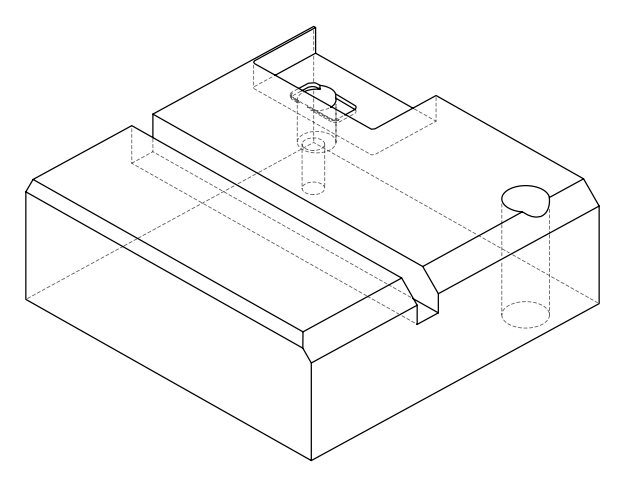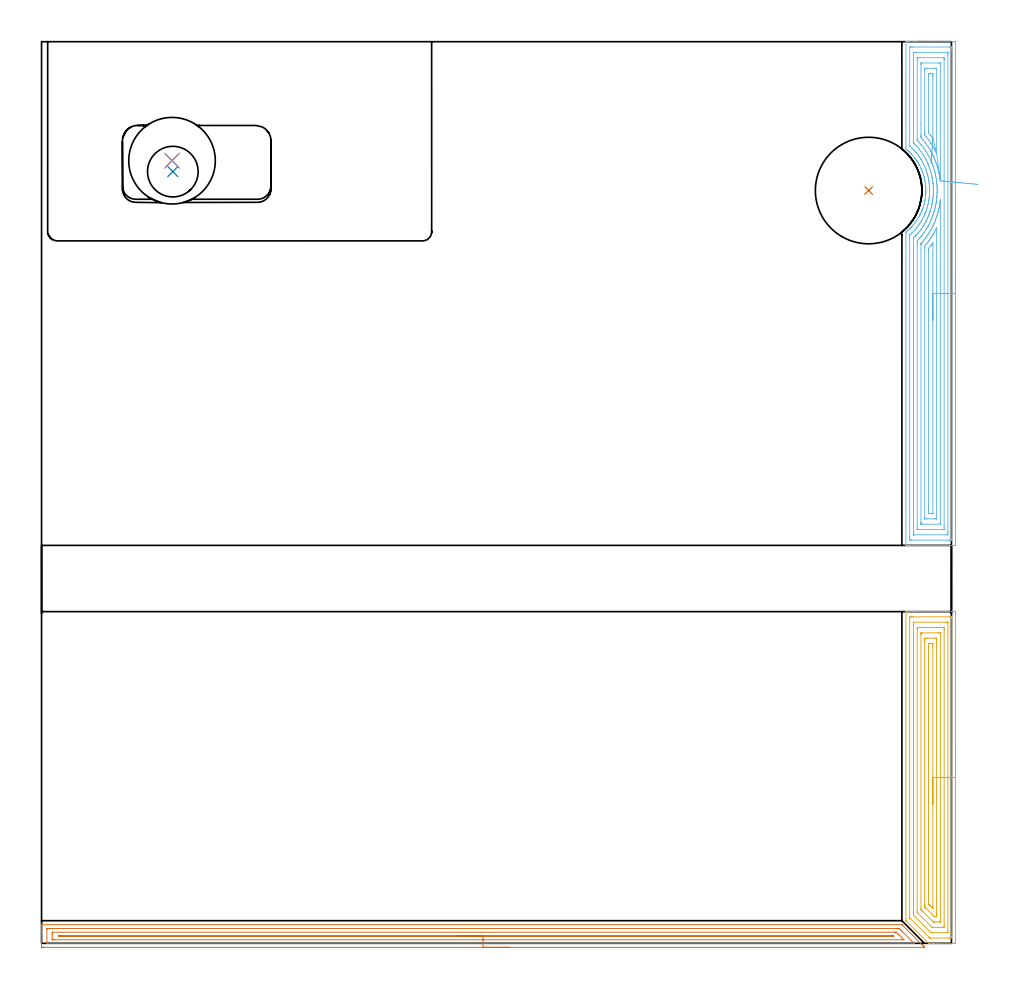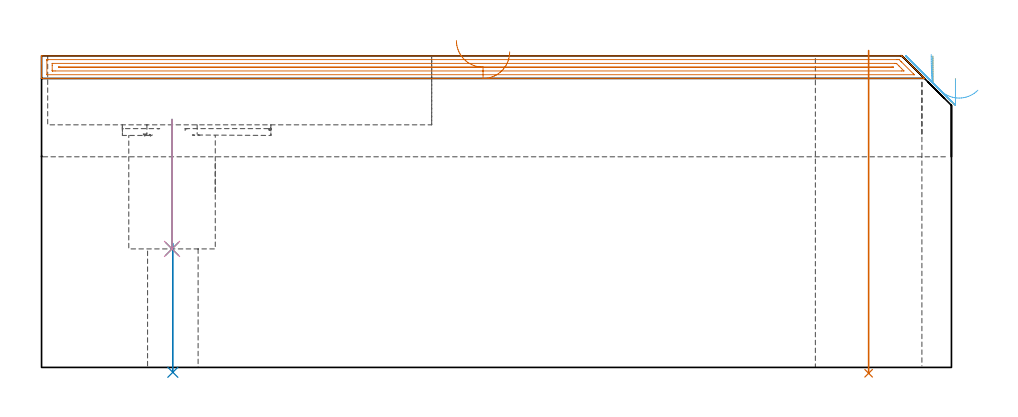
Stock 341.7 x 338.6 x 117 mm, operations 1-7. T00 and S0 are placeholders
(PLAN: 10 operations, 6 tool changes, 206 min)
(1 INDEXABLE_INSERT_DRILL_THROUGH_HOLE_FROM_SOLID | STEP1HOLE | NXT0302_035 | 0.49 min | 146975 mm3)
(2 INDEXABLE_INSERT_DRILL_THROUGH_HOLE_FROM_SOLID_1 | STEP1HOLE_1 | NXT0302_009 | 0.21 min | 33132 mm3)
(3 INDEXABLE_INSERT_DRILL_BLIND_HOLE_FROM_SOLID | STEP1POCKET | NXT0302_009 | 0.2 min | 5598 mm3)
(4 DRILL_TO_ENLARGE_BLIND_HOLE | STEP1POCKET | UGT0301_382 | 0.2 min | 33978 mm3)
(5 AREA_MILL | FG_CHAMFER_SURFACE | UGT0205_001 | 7.17 min | 22895 mm3)
(6 AREA_MILL_1 | FG_CHAMFER_SURFACE_1 | UGT0205_001 | 10.68 min | 33574 mm3)
(7 AREA_MILL_2 | FG_CHAMFER_SURFACE_2 | UGT0205_001 | 10.62 min | 11773 mm3)
(8 MILL_RECTANGULAR_POCKET | POCKET_RECTANGULAR_STRAIGHT | UGT0201_101 | Follow Part, ap 2.5, ae 75% | 5.74 min | 24646 mm3)
(9 MILL_SLOT | SLOT_PARTIAL_RECTANGULAR | NXT0201_008 | Follow Part, ap 1.5, ae 75% | 158.27 min | 236208 mm3)
(10 MILL_RECTANGULAR_SLOT | SLOT_RECTANGULAR | UGT0201_094 | Follow Part, ap 5, ae 75% | 12.4 min | 318521 mm3)
(TOOL NXT0302_035 | Index. Insert Drill 40mm [880-D4000L40-05] | D40 PA176 FL200 Z2)
(TOOL NXT0302_009 | Index. Insert Drill 19mm [880-D1900L25-05] | D19 PA176 FL95 Z2)
(TOOL UGT0301_382 | Twist Drill Flat Bottom 32.5 mm | D32.5 PA180 FL175 Z2)
(TOOL UGT0205_001 | Chamfer Mill 20 x 3 x 45 deg. | D20 FL50 Z2)
(TOOL UGT0201_101 | End Mill 10 mm | D10 FL12 Z2)
(TOOL NXT0201_008 | ENDMILL 6mm [2P460-0600-NA 1630] | D6 FL26 Z6)
(TOOL UGT0201_094 | End mill 20 mm | D20 FL38 Z4)
(OP 1 INDEXABLE_INSERT_DRILL_THROUGH_HOLE_FROM_SOLID)
G17 G21 G94 G90
T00 M6
G54
G17 G0 G90 X310.6 Y282.7 S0 M3
G43 Z127. H1
G94 G81 G98 Z-2.198 F250. R119.
G80
M5
M2
(OP 2 INDEXABLE_INSERT_DRILL_THROUGH_HOLE_FROM_SOLID_1)
G17 G21 G94 G90
T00 M6
G54
G17 G0 G90 X49.3 Y289.8 S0 M3
G43 Z127. H1
G94 G81 G98 Z-1.832 F250. R46.5
G80
M5
M2
(OP 3 INDEXABLE_INSERT_DRILL_BLIND_HOLE_FROM_SOLID)
G17 G21 G94 G90
T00 M6
G54
G17 G0 G90 X49. Y293.9 S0 M3
G43 Z127. H1
G94 G81 G98 Z44.5 F250. R93.1
G80
M5
M2
(OP 4 DRILL_TO_ENLARGE_BLIND_HOLE)
G17 G21 G94 G90
T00 M6
G54
G17 G0 G90 X49. Y293.9 S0 M3
G43 Z127. H0
G94 G81 G98 Z44.5 F250. R93.1
G80
M5
M2
(OP 5 AREA_MILL)
G17 G21 G94 G90
T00 M6
G54
G17 G0 G90 X343.2 Y72.3 S1061 M3
G43 Z127. H0
Z108.4
G94 G1 Y72.262 Z107.528 F250.
Y72.148 Z106.664
Y71.959 Z105.812
Y71.697 Z104.98
Y71.363 Z104.174
Y70.96 Z103.4
Y70.492 Z102.664
Y69.96 Z101.972
Y69.371 Z101.329
Y68.728 Z100.74
Y68.036 Z100.208
Y67.3 Z99.74
Y66.526 Z99.337
Y65.72 Z99.003
Y64.888 Z98.741
Y64.037 Z98.552
Y63.172 Z98.438
Y62.3 Z98.4
Y1.042
X343.199 Y0.625 Z98.401
X343.195 Y0.153 Z98.403
X343.192 Y0.009 Z98.406
X342.729 Y0. Z98.869
X336.549 Z105.046
X335.134 Z106.462
X334.783 Z106.813
X333.72 Z107.879
X333.122 Z108.476
X333.099 Y0.001 Z108.499
X328.033 Y5.067 Z113.567
X324.814 Y8.286 Z116.786
X324.657 Y8.445 Z116.939
X324.604 Y8.505 Z116.99
X324.6 Y8.669 Z117.
Y124.422
X324.603 Y124.593 Z116.988
X324.612 Y124.6 Z116.979
X324.975 Z116.624
X325.251 Z116.349
X325.954 Z115.641
X327.189 Z114.408
X327.72 Z113.875
X328.337 Z113.258
X342.112 Z99.486
X342.729 Y124.595 Z98.869
X343.192 Y124.591 Z98.406
X343.195 Y124.447 Z98.403
X343.199 Y123.975 Z98.401
X343.2 Y123.498 Z98.4
Y62.3
X341.786 Z99.814
X341.785 Y2.474 Z99.815
X341.784 Y2.413 Z99.816
X341.771 Y2.01 Z99.829
X341.368 Y2.002 Z100.232
X340.963 Y2.001 Z100.637
X340.488 Y2. Z101.112
X333.764 Y2.001 Z107.836
X333.656 Y2.003 Z107.944
X333.584 Y2.008 Z108.016
X333.547 Y2.015 Z108.053
X333.524 Y2.035 Z108.076
X333.137 Y2.413 Z108.463
X326.201 Y9.349 Z115.399
X326.095 Y9.458 Z115.505
X326.043 Y9.514 Z115.557
X326.021 Y9.542 Z115.579
X326.02 Y9.563 Z115.58
X326.014 Y10.396 Z115.586
Y10.457
X326.015 Y122.126 Z115.585
X326.016 Y122.187 Z115.584
X326.029 Y122.59 Z115.571
X326.432 Y122.598 Z115.168
X326.837 Y122.599 Z114.763
X327.312 Y122.6 Z114.288
X340.963 Z100.637
X341.441 Y122.597 Z100.159
X341.674 Y122.59 Z99.926
X341.779 Y122.572 Z99.821
X341.785 Y122.249 Z99.815
Y122.187
X341.786 Y62.3 Z99.814
X340.372 Z101.228
X340.371 Y4.799 Z101.229
X340.37 Y4.2 Z101.23
X340.368 Y4.053 Z101.232
X340.365 Y4.019 Z101.235
X340.363 Y4.01 Z101.237
X340.343 Y4.007 Z101.257
X340.277 Y4.001 Z101.323
X334.783 Z106.817
X334.093 Y4.004 Z107.507
X334.001 Y4.01 Z107.599
X333.9 Y4.104 Z107.7
X333.8 Y4.2 Z107.8
X327.543 Y10.457 Z114.057
X327.484 Y10.522 Z114.116
X327.439 Y10.572 Z114.161
X327.435 Y10.606 Z114.165
X327.432 Y10.749 Z114.168
X327.429 Y11.351 Z114.171
Y11.646
X327.428 Y119.801 Z114.172
X327.43 Y120.4 Z114.17
X327.432 Y120.547 Z114.168
X327.435 Y120.581 Z114.165
X327.437 Y120.59 Z114.163
X327.457 Y120.593 Z114.143
X327.523 Y120.599 Z114.077
X339.882 Y120.6 Z101.718
X340.08 Y120.599 Z101.52
X340.278 Y120.597 Z101.322
X340.334 Y120.594 Z101.266
X340.363 Y120.59 Z101.237
X340.365 Y120.575 Z101.235
X340.369 Y120.498 Z101.231
X340.371 Y120.4 Z101.229
X340.372 Y98.054 Z101.228
Y62.3
X338.957 Z102.643
Y6.882
X338.954 Y6.235 Z102.646
X338.95 Y6.023 Z102.65
X338.75 Y6.01 Z102.85
X338.302 Y6. Z103.298
X334.783 Z106.817
X334.771 Z106.829
X334.554 Y6.01 Z107.046
X334.44 Y6.021 Z107.16
X334.227 Y6.228 Z107.373
X333.9 Y6.55 Z107.7
X329.098 Y11.351 Z112.502
X328.968 Y11.486 Z112.632
X328.865 Y11.595 Z112.735
X328.85 Y11.639 Z112.75
X328.848 Y11.677 Z112.752
X328.843 Y12.001 Z112.757
Y117.718
X328.846 Y118.365 Z112.754
X328.85 Y118.577 Z112.751
X329.05 Y118.59 Z112.55
X329.498 Y118.6 Z112.102
X338.326 Z103.274
X338.751 Y118.59 Z102.849
X338.95 Y118.583 Z102.65
X338.952 Y118.469 Z102.648
X338.957 Y117.962 Z102.643
Y62.3
X337.543 Z104.057
X337.542 Y8.443 Z104.058
X337.539 Y8.217 Z104.061
X337.536 Y8.068 Z104.064
X337.529 Y8.009 Z104.071
X337.513 Y8.007 Z104.087
X337.431 Y8.004 Z104.169
X337.209 Y8.001 Z104.391
X335.444 Y8. Z106.156
X335.114 Y8.003 Z106.486
X334.949 Y8.007 Z106.651
X334.909 Y8.01 Z106.691
X334.865 Y8.046 Z106.735
X334.783 Y8.122 Z106.817
X334.229 Y8.669 Z107.371
X330.654 Y12.245 Z110.946
X330.369 Y12.535 Z111.231
X330.298 Y12.612 Z111.302
X330.264 Y12.654 Z111.336
X330.257 Y13.139 Z111.343
X330.258 Y116.157 Z111.342
X330.261 Y116.383 Z111.339
X330.264 Y116.533 Z111.336
X330.271 Y116.591 Z111.329
X330.287 Y116.593 Z111.313
X330.369 Y116.596 Z111.231
X330.591 Y116.6 Z111.009
X336.77 Z104.83
X337.431 Y116.596 Z104.169
X337.525 Y116.593 Z104.075
X337.533 Y116.592 Z104.067
X337.536 Y116.54 Z104.064
X337.54 Y116.42 Z104.06
X337.542 Y116.27 Z104.058
X337.543 Y62.3 Z104.057
X336.129 Z105.471
X336.128 Y11.351 Z105.472
X336.126 Y10.885 Z105.474
X336.122 Y10.457 Z105.478
X336.11 Y10.007 Z105.49
X335.666 Y10.002 Z105.934
X335.515 Y10.003 Z106.085
X335.395 Y10.007 Z106.205
X335.359 Y10.01 Z106.241
X335.332 Y10.027 Z106.268
X335.283 Y10.073 Z106.317
X334.891 Y10.457 Z106.709
X334.783 Y10.565 Z106.817
X332.209 Y13.139 Z109.391
X332.134 Y13.214 Z109.466
X331.731 Y13.627 Z109.869
X331.683 Y13.677 Z109.917
X331.678 Y13.752 Z109.922
X331.674 Y13.876 Z109.926
X331.672 Y14.033 Z109.928
X331.671 Y14.501 Z109.929
Y14.926
X331.672 Y113.249 Z109.928
X331.674 Y113.715 Z109.926
X331.678 Y114.143 Z109.922
X331.69 Y114.593 Z109.91
X332.134 Y114.597 Z109.466
X332.566 Y114.599 Z109.034
X335.666 Z105.934
X336.101 Y114.596 Z105.499
X336.122 Y114.59 Z105.478
X336.124 Y114.573 Z105.476
X336.127 Y114.143 Z105.473
X336.129 Y113.674 Z105.471
Y113.249
Y62.3
X334.715 Z106.885
X334.714 Y14.033 Z106.886
X334.71 Y13.213 Z106.89
X334.708 Y13.139 Z106.892
X334.689 Y13.12 Z106.911
X334.664 Y13.139 Z106.936
X333.9 Y13.897 Z107.7
X333.765 Y14.033 Z107.835
X333.626 Y14.172 Z107.974
X333.339 Y14.465 Z108.261
X333.14 Y14.669 Z108.46
X333.092 Y14.733 Z108.508
X333.09 Y14.755 Z108.51
X333.086 Y14.856 Z108.514
X333.085 Y18.768 Z108.515
Y112.355
X333.087 Y112.561 Z108.513
X333.089 Y112.585 Z108.511
X333.09 Y112.59 Z108.51
X333.126 Y112.593 Z108.474
X333.255 Y112.598 Z108.345
X333.9 Y112.6 Z107.7
X334.541 Z107.059
X334.646 Y112.597 Z106.954
X334.674 Y112.595 Z106.926
X334.699 Y112.591 Z106.901
X334.708 Y112.548 Z106.892
X334.713 Y112.426 Z106.887
X334.714 Y112.355 Z106.886
X334.715 Y111.53 Z106.885
Y62.3
Y61.428 Z106.923
Y60.564 Z107.037
Y59.712 Z107.226
Y58.88 Z107.488
Y58.074 Z107.822
Y57.3 Z108.225
Y56.564 Z108.694
Y55.872 Z109.225
Y55.229 Z109.814
Y54.64 Z110.457
Y54.109 Z111.15
Y53.64 Z111.885
Y53.237 Z112.659
Y52.903 Z113.465
Y52.641 Z114.297
Y52.452 Z115.149
Y52.338 Z116.014
Y52.3 Z116.885
G0 Z127.
M5
M2
(OP 6 AREA_MILL_1)
G17 G21 G94 G90
T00 M6
G54
G17 G0 G90 X343.2 Y254. S1061 M3
G43 Z127. H0
Z108.4
G94 G1 Y253.962 Z107.528 F250.
Y253.848 Z106.663
Y253.659 Z105.812
Y253.397 Z104.98
Y253.063 Z104.174
Y252.66 Z103.4
Y252.192 Z102.664
Y251.66 Z101.972
Y251.071 Z101.329
Y250.428 Z100.739
Y249.736 Z100.208
Y249. Z99.74
Y248.226 Z99.337
Y247.42 Z99.003
Y246.588 Z98.741
Y245.736 Z98.552
Y244.872 Z98.438
Y244. Z98.4
Y150.402
X343.199 Y149.987 Z98.401
X343.195 Y149.517 Z98.403
X343.192 Y149.409 Z98.405
X342.729 Y149.404 Z98.868
X342.147 Y149.4 Z99.45
X328.603 Z112.992
X328. Z113.598
X327.72 Z113.877
X325.954 Z115.641
X325.395 Z116.204
X325.071 Z116.528
X324.898 Y149.401 Z116.701
X324.606 Y149.41 Z116.993
X324.6 Y149.541 Z117.
Y266.724
X324.599 Y267.081 Z116.984
X324.745 Y267.208 Z116.848
X325.071 Y267.485 Z116.528
X325.221 Y267.615 Z116.377
X325.37 Y267.743 Z116.229
X325.807 Y268.139 Z115.792
X325.878 Y268.209 Z115.719
X325.954 Y268.283 Z115.642
X326.025 Y268.351 Z115.574
X326.183 Y268.506 Z115.416
X326.247 Y268.57 Z115.349
X326.313 Y268.636 Z115.286
X326.475 Y268.803 Z115.124
X326.543 Y268.874 Z115.054
X326.614 Y268.946 Z114.986
X326.698 Y269.033 Z114.901
X326.759 Y269.1 Z114.84
X326.837 Y269.188 Z114.759
X326.932 Y269.291 Z114.668
X327.027 Y269.397 Z114.572
X327.127 Y269.508 Z114.471
X327.486 Y269.927 Z114.114
X328.005 Y270.582 Z113.591
X328.118 Y270.734 Z113.478
X328.184 Y270.821 Z113.414
X328.809 Y271.715 Z112.791
X328.885 Y271.83 Z112.715
X329.358 Y272.609 Z112.239
X329.556 Y272.961 Z112.04
X329.763 Y273.326 Z111.836
X329.78 Y273.358 Z111.819
X329.855 Y273.503 Z111.744
X329.888 Y273.571 Z111.711
X330.021 Y273.853 Z111.574
X330.284 Y274.397 Z111.315
X330.369 Y274.591 Z111.229
X330.435 Y274.744 Z111.161
X330.641 Y275.21 Z110.956
X330.663 Y275.262 Z110.935
X330.674 Y275.291 Z110.924
X330.843 Y275.736 Z110.757
X331.002 Y276.185 Z110.598
X331.284 Y277.079 Z110.315
X331.377 Y277.417 Z110.22
X331.52 Y277.933 Z110.078
X331.546 Y278.05 Z110.054
X331.567 Y278.151 Z110.032
X331.599 Y278.308 Z109.997
X331.686 Y278.712 Z109.912
X331.719 Y278.867 Z109.879
X331.775 Y279.199 Z109.822
X331.872 Y279.761 Z109.726
X331.986 Y280.655 Z109.613
X332.009 Y280.981 Z109.583
X332.057 Y281.549 Z109.542
X332.063 Y281.74 Z109.533
X332.066 Y281.873 Z109.524
X332.079 Y282.247 Z109.512
X332.086 Y282.443 Z109.504
X332.082 Y282.764 Z109.503
X332.08 Y283.337 Z109.515
X332.06 Y283.655 Z109.528
X332.048 Y283.909 Z109.547
X332.029 Y284.231 Z109.566
X331.997 Y284.546 Z109.594
X331.969 Y284.844 Z109.625
X331.942 Y285.125 Z109.655
X331.895 Y285.437 Z109.699
X331.811 Y286.019 Z109.787
X331.752 Y286.328 Z109.844
X331.711 Y286.553 Z109.888
X331.642 Y286.913 Z109.955
X331.574 Y287.219 Z110.022
X331.546 Y287.351 Z110.052
X331.521 Y287.467 Z110.078
X331.479 Y287.637 Z110.121
X331.474 Y287.656 Z110.126
X331.433 Y287.807 Z110.166
X331.166 Y288.701 Z110.431
X330.998 Y289.198 Z110.599
X330.855 Y289.621 Z110.743
X330.751 Y289.893 Z110.843
X330.642 Y290.189 Z110.956
X330.516 Y290.489 Z111.084
X330.381 Y290.784 Z111.218
X330.337 Y290.881 Z111.263
X330.175 Y291.229 Z111.42
X330.106 Y291.383 Z111.492
X329.763 Y292.074 Z111.835
X329.655 Y292.277 Z111.944
X329.498 Y292.554 Z112.102
X329.4 Y292.726 Z112.2
X329.229 Y293.012 Z112.369
X329.134 Y293.171 Z112.465
X328.955 Y293.457 Z112.644
X328.884 Y293.569 Z112.714
X328.788 Y293.716 Z112.81
X328.72 Y293.819 Z112.878
X328.662 Y293.903 Z112.935
X328.552 Y294.065 Z113.046
X328.161 Y294.605 Z113.438
X328.024 Y294.794 Z113.574
X328.005 Y294.819 Z113.592
X327.9 Y294.959 Z113.698
X327.537 Y295.409 Z114.063
X327.127 Y295.896 Z114.472
X326.733 Y296.325 Z114.865
X326.635 Y296.428 Z114.962
X326.248 Y296.833 Z115.349
X325.824 Y297.242 Z115.775
X325.741 Y297.319 Z115.859
X325.717 Y297.341 Z115.883
X325.513 Y297.529 Z116.083
X325.42 Y297.616 Z116.178
X325.392 Y297.641 Z116.206
X325.094 Y297.897 Z116.506
X324.923 Y298.044 Z116.677
X324.847 Y298.107 Z116.753
X324.821 Y298.129 Z116.779
X324.603 Y298.319 Z116.988
X324.6 Y298.804 Z117.
Y338.459
X324.606 Y338.59 Z116.993
X324.899 Y338.6 Z116.7
X325.394 Z116.205
X325.954 Z115.641
X328. Z113.598
X328.603 Z112.992
X342.729 Z98.868
X343.033 Y338.597 Z98.564
X343.192 Y338.59 Z98.405
X343.199 Y338.43 Z98.399
X343.2 Y338.013 Z98.4
Y244.
X341.786 Z99.814
Y151.769
X341.784 Y151.561 Z99.816
X341.781 Y151.458 Z99.819
X341.779 Y151.415 Z99.821
X341.694 Y151.41 Z99.906
X341.327 Y151.402 Z100.273
X340.963 Y151.401 Z100.637
X340.446 Y151.4 Z101.154
X326.837 Z114.763
X326.318 Y151.402 Z115.282
X326.119 Y151.407 Z115.481
X326.032 Y151.41 Z115.568
X326.017 Y151.706 Z115.583
X326.016 Y151.769 Z115.584
X326.014 Y152.6 Z115.586
Y264.881
X326.016 Y265.771 Z115.584
X326.017 Y265.832 Z115.583
X326.021 Y265.931 Z115.579
X326.094 Y266.013 Z115.506
X326.226 Y266.139 Z115.374
X326.385 Y266.289 Z115.215
X326.837 Y266.714 Z114.763
X326.847 Y266.724 Z114.753
X327.716 Y267.619 Z113.884
X328.128 Y268.094 Z113.472
X328.482 Y268.506 Z113.118
X328.603 Y268.656 Z112.997
X328.924 Y269.072 Z112.676
X329.172 Y269.397 Z112.428
X329.304 Y269.58 Z112.296
X329.486 Y269.838 Z112.114
X329.669 Y270.103 Z111.931
X329.793 Y270.288 Z111.807
X330.018 Y270.642 Z111.582
X330.357 Y271.183 Z111.243
X330.369 Y271.202 Z111.231
X330.681 Y271.755 Z110.919
X330.856 Y272.07 Z110.744
X330.993 Y272.331 Z110.607
X331.251 Y272.851 Z110.349
X331.287 Y272.925 Z110.313
X331.304 Y272.961 Z110.296
X331.566 Y273.535 Z110.034
X331.709 Y273.853 Z109.891
X331.785 Y274.029 Z109.815
X331.837 Y274.153 Z109.763
X332.089 Y274.79 Z109.511
X332.134 Y274.917 Z109.466
X332.315 Y275.453 Z109.285
X332.374 Y275.635 Z109.226
X332.527 Y276.129 Z109.073
X332.647 Y276.526 Z108.953
X332.694 Y276.689 Z108.906
X332.728 Y276.817 Z108.872
X332.885 Y277.417 Z108.715
X332.9 Y277.476 Z108.7
X332.911 Y277.524 Z108.689
X333.017 Y278.023 Z108.583
X333.066 Y278.259 Z108.534
X333.075 Y278.308 Z108.525
X333.197 Y279.018 Z108.403
X333.225 Y279.199 Z108.375
X333.308 Y279.797 Z108.292
X333.344 Y280.09 Z108.256
X333.398 Y280.597 Z108.202
X333.429 Y280.981 Z108.171
X333.462 Y281.423 Z108.138
X333.48 Y281.873 Z108.12
X333.494 Y282.283 Z108.106
X333.496 Y282.764 Z108.104
X333.492 Y283.176 Z108.108
X333.477 Y283.655 Z108.123
X333.452 Y284.107 Z108.148
X333.422 Y284.546 Z108.178
X333.372 Y285.079 Z108.228
X333.333 Y285.437 Z108.267
X333.243 Y286.101 Z108.357
X333.208 Y286.328 Z108.392
X333.18 Y286.493 Z108.42
X333.048 Y287.219 Z108.552
X333.017 Y287.385 Z108.583
X332.853 Y288.11 Z108.747
X332.8 Y288.329 Z108.8
X332.606 Y289.002 Z108.994
X332.429 Y289.596 Z109.171
X332.33 Y289.893 Z109.27
X332.134 Y290.471 Z109.466
X332.019 Y290.784 Z109.581
X331.947 Y290.973 Z109.653
X331.65 Y291.675 Z109.95
X331.251 Y292.559 Z110.349
X331.244 Y292.573 Z110.356
X330.789 Y293.457 Z110.811
X330.369 Y294.199 Z111.231
X330.281 Y294.348 Z111.319
X330.144 Y294.575 Z111.456
X329.707 Y295.239 Z111.893
X329.486 Y295.559 Z112.114
X329.071 Y296.131 Z112.529
X328.603 Y296.735 Z112.997
X328.372 Y297.022 Z113.228
X328.072 Y297.373 Z113.528
X327.72 Y297.77 Z113.88
X327.588 Y297.913 Z114.012
X326.837 Y298.68 Z114.763
X326.713 Y298.804 Z114.887
X326.021 Y299.459 Z115.579
X326.019 Y299.48 Z115.581
X326.016 Y299.531 Z115.584
X326.014 Y299.634 Z115.586
Y299.695
Y336.231
X326.016 Y336.439 Z115.584
X326.019 Y336.542 Z115.581
X326.021 Y336.585 Z115.579
X326.106 Y336.59 Z115.494
X326.474 Y336.598 Z115.126
X326.837 Y336.599 Z114.763
X327.354 Y336.6 Z114.246
X340.963 Z100.637
X341.482 Y336.598 Z100.118
X341.681 Y336.593 Z99.919
X341.769 Y336.59 Z99.831
X341.783 Y336.295 Z99.817
X341.784 Y336.231 Z99.816
X341.786 Y335.401 Z99.814
Y244.
X340.372 Z101.228
X340.371 Y154.442 Z101.229
Y154.149
X340.366 Y153.551 Z101.234
X340.365 Y153.414 Z101.235
X340.226 Y153.404 Z101.374
X340.08 Y153.402 Z101.52
X339.347 Y153.4 Z102.253
X327.72 Y153.401 Z113.88
X327.57 Y153.403 Z114.03
X327.471 Y153.407 Z114.129
X327.438 Y153.41 Z114.162
X327.435 Y153.421 Z114.165
X327.432 Y153.454 Z114.168
X327.43 Y153.551 Z114.17
X327.429 Y153.845 Z114.171
X327.428 Y154.442 Z114.172
X327.429 Y264.344 Z114.171
X327.431 Y264.643 Z114.169
X327.433 Y264.792 Z114.167
X327.435 Y264.861 Z114.165
X327.511 Y264.941 Z114.089
X327.616 Y265.046 Z113.984
X327.72 Y265.15 Z113.88
X328.057 Y265.493 Z113.543
X328.387 Y265.832 Z113.213
X328.492 Y265.945 Z113.108
X328.603 Y266.066 Z112.997
X328.91 Y266.414 Z112.69
X329.18 Y266.724 Z112.42
X329.32 Y266.891 Z112.28
X329.486 Y267.094 Z112.114
X329.716 Y267.383 Z111.884
X329.897 Y267.615 Z111.703
X330.099 Y267.887 Z111.501
X330.369 Y268.258 Z111.231
X330.471 Y268.403 Z111.129
X330.542 Y268.506 Z111.058
X330.83 Y268.931 Z110.77
X331.134 Y269.397 Z110.466
X331.179 Y269.47 Z110.421
X331.251 Y269.588 Z110.349
X331.51 Y270.027 Z110.09
X331.663 Y270.288 Z109.937
X331.833 Y270.592 Z109.767
X332.134 Y271.134 Z109.466
X332.15 Y271.164 Z109.45
X332.157 Y271.179 Z109.443
X332.436 Y271.765 Z109.164
X332.58 Y272.07 Z109.02
X332.718 Y272.372 Z108.882
X332.984 Y272.961 Z108.616
X332.994 Y272.984 Z108.606
X333.017 Y273.038 Z108.583
X333.245 Y273.623 Z108.355
X333.331 Y273.853 Z108.269
X333.48 Y274.276 Z108.12
X333.64 Y274.744 Z107.96
X333.704 Y274.942 Z107.896
X333.9 Y275.569 Z107.7
X333.915 Y275.62 Z107.685
X333.919 Y275.635 Z107.681
X334.104 Y276.32 Z107.496
X334.156 Y276.526 Z107.444
X334.277 Y277.037 Z107.323
X334.359 Y277.417 Z107.241
X334.433 Y277.771 Z107.167
X334.529 Y278.308 Z107.071
X334.566 Y278.527 Z107.034
X334.67 Y279.199 Z106.93
X334.683 Y279.3 Z106.917
X334.781 Y280.09 Z106.819
X334.783 Y280.107 Z106.817
X334.851 Y280.913 Z106.749
X334.856 Y280.981 Z106.744
X334.895 Y281.759 Z106.705
X334.899 Y281.873 Z106.701
X334.913 Y282.632 Z106.687
Y282.764
X334.9 Y283.536 Z106.7
X334.896 Y283.655 Z106.704
X334.852 Y284.476 Z106.748
X334.847 Y284.546 Z106.753
X334.783 Y285.295 Z106.817
X334.769 Y285.437 Z106.831
X334.767 Y285.453 Z106.833
X334.652 Y286.328 Z106.948
X334.63 Y286.483 Z106.97
X334.506 Y287.219 Z107.094
X334.444 Y287.561 Z107.156
X334.333 Y288.11 Z107.267
X334.207 Y288.692 Z107.393
X334.131 Y289.002 Z107.469
X333.9 Y289.829 Z107.7
X333.881 Y289.893 Z107.719
X333.872 Y289.921 Z107.728
X333.592 Y290.784 Z108.008
X333.436 Y291.252 Z108.164
X333.279 Y291.675 Z108.321
X333.017 Y292.346 Z108.583
X332.927 Y292.566 Z108.673
X332.859 Y292.726 Z108.741
X332.517 Y293.457 Z109.083
X332.134 Y294.249 Z109.466
X332.085 Y294.348 Z109.515
X332.032 Y294.451 Z109.568
X331.587 Y295.239 Z110.013
X331.251 Y295.808 Z110.349
X331.05 Y296.131 Z110.55
X330.779 Y296.545 Z110.821
X330.455 Y297.022 Z111.145
X330.369 Y297.143 Z111.231
X329.788 Y297.913 Z111.812
X329.486 Y298.299 Z112.114
X329.066 Y298.804 Z112.534
X328.603 Y299.326 Z112.997
X328.257 Y299.695 Z113.343
X327.72 Y300.248 Z113.88
X327.554 Y300.419 Z114.046
X327.47 Y300.508 Z114.13
X327.435 Y300.549 Z114.165
X327.434 Y300.586 Z114.166
X327.43 Y300.878 Z114.17
X327.429 Y301.477 Z114.171
X327.428 Y301.771 Z114.172
X327.429 Y333.558 Z114.171
Y333.851
X327.434 Y334.449 Z114.166
X327.435 Y334.586 Z114.165
X327.574 Y334.596 Z114.026
X327.72 Y334.598 Z113.88
X328.453 Y334.6 Z113.147
X340.08 Y334.599 Z101.52
X340.23 Y334.597 Z101.37
X340.33 Y334.593 Z101.27
X340.362 Y334.59 Z101.238
X340.365 Y334.579 Z101.235
X340.368 Y334.546 Z101.232
X340.37 Y334.449 Z101.23
X340.371 Y334.155 Z101.229
X340.372 Y333.558 Z101.228
Y244.
X338.957 Z102.643
Y156.225
X338.956 Y155.577 Z102.644
X338.954 Y155.483 Z102.646
X338.951 Y155.428 Z102.649
X338.947 Y155.41 Z102.653
X338.927 Y155.408 Z102.673
X338.723 Y155.404 Z102.877
X338.314 Y155.4 Z103.286
X338.249 Z103.351
X329.42 Z112.18
X329.06 Y155.406 Z112.54
X328.881 Y155.41 Z112.719
X328.849 Y155.416 Z112.751
X328.847 Y155.445 Z112.753
X328.845 Y155.496 Z112.755
X328.843 Y155.982 Z112.757
Y156.225
Y262.916
X328.844 Y263.159 Z112.756
X328.849 Y263.802 Z112.751
X329.069 Y264.05 Z112.531
X329.486 Y264.505 Z112.114
X329.691 Y264.734 Z111.909
X329.874 Y264.941 Z111.726
X330.102 Y265.21 Z111.498
X330.369 Y265.529 Z111.231
X330.504 Y265.696 Z111.096
X330.612 Y265.832 Z110.988
X330.89 Y266.197 Z110.71
X331.251 Y266.677 Z110.349
X331.271 Y266.704 Z110.329
X331.285 Y266.724 Z110.315
X331.634 Y267.228 Z109.966
X331.899 Y267.615 Z109.701
X331.993 Y267.758 Z109.607
X332.134 Y267.98 Z109.466
X332.334 Y268.305 Z109.266
X332.455 Y268.506 Z109.145
X332.664 Y268.863 Z108.936
X332.973 Y269.397 Z108.627
X332.989 Y269.425 Z108.611
X333.017 Y269.478 Z108.583
X333.295 Y270.007 Z108.305
X333.435 Y270.288 Z108.165
X333.587 Y270.604 Z108.013
X333.861 Y271.179 Z107.739
X333.873 Y271.206 Z107.727
X333.9 Y271.265 Z107.7
X334.144 Y271.824 Z107.456
X334.248 Y272.07 Z107.352
X334.402 Y272.455 Z107.198
X334.6 Y272.961 Z107.
X334.649 Y273.096 Z106.951
X334.783 Y273.475 Z106.817
X334.878 Y273.757 Z106.722
X334.908 Y273.853 Z106.692
X335.089 Y274.434 Z106.511
X335.183 Y274.744 Z106.417
X335.291 Y275.122 Z106.309
X335.432 Y275.635 Z106.168
X335.481 Y275.822 Z106.119
X335.652 Y276.526 Z105.948
X335.655 Y276.537 Z105.945
X335.666 Y276.589 Z105.934
X335.805 Y277.277 Z105.795
X335.831 Y277.417 Z105.769
X335.937 Y278.035 Z105.663
X335.98 Y278.308 Z105.62
X336.052 Y278.809 Z105.548
X336.103 Y279.199 Z105.497
X336.15 Y279.602 Z105.45
X336.2 Y280.09 Z105.4
X336.229 Y280.413 Z105.371
X336.27 Y280.981 Z105.33
X336.285 Y281.247 Z105.315
X336.311 Y281.873 Z105.289
X336.318 Y282.106 Z105.282
X336.325 Y282.764 Z105.275
X336.324 Y282.99 Z105.276
X336.309 Y283.655 Z105.291
X336.3 Y283.906 Z105.3
X336.263 Y284.546 Z105.337
X336.242 Y284.856 Z105.358
X336.189 Y285.437 Z105.411
X336.148 Y285.841 Z105.452
X336.087 Y286.328 Z105.513
X336.015 Y286.867 Z105.585
X335.959 Y287.219 Z105.641
X335.838 Y287.936 Z105.762
X335.805 Y288.11 Z105.795
X335.666 Y288.815 Z105.934
X335.625 Y289.002 Z105.975
X335.613 Y289.054 Z105.987
X335.499 Y289.525 Z106.101
X335.401 Y289.893 Z106.199
X335.299 Y290.262 Z106.301
X335.141 Y290.784 Z106.459
X334.904 Y291.553 Z106.696
X334.863 Y291.675 Z106.737
X334.783 Y291.912 Z106.817
X334.546 Y292.566 Z107.054
X334.397 Y292.955 Z107.203
X334.19 Y293.457 Z107.41
X333.9 Y294.13 Z107.7
X333.801 Y294.348 Z107.799
X333.715 Y294.535 Z107.885
X333.362 Y295.239 Z108.238
X333.017 Y295.909 Z108.583
X332.898 Y296.131 Z108.702
X332.746 Y296.404 Z108.854
X332.377 Y297.022 Z109.223
X332.134 Y297.414 Z109.466
X331.811 Y297.913 Z109.789
X331.251 Y298.716 Z110.349
X331.188 Y298.804 Z110.412
X330.999 Y299.059 Z110.601
X330.507 Y299.695 Z111.093
X330.369 Y299.866 Z111.231
X329.756 Y300.586 Z111.844
X329.486 Y300.889 Z112.114
X329.204 Y301.193 Z112.396
X328.939 Y301.477 Z112.661
X328.863 Y301.563 Z112.737
X328.85 Y301.602 Z112.75
X328.848 Y301.64 Z112.752
X328.845 Y301.802 Z112.755
X328.843 Y302.126 Z112.757
Y302.368
Y331.775
X328.844 Y332.423 Z112.756
X328.846 Y332.517 Z112.754
X328.85 Y332.572 Z112.75
X328.853 Y332.59 Z112.747
X328.874 Y332.592 Z112.726
X329.077 Y332.596 Z112.523
X329.486 Y332.6 Z112.114
X329.552 Z112.048
X338.381 Z103.22
X338.74 Y332.594 Z102.86
X338.919 Y332.59 Z102.681
X338.951 Y332.584 Z102.649
X338.953 Y332.555 Z102.647
X338.955 Y332.504 Z102.645
X338.957 Y332.018 Z102.643
Y331.775
Y244.
X337.543 Z104.057
Y157.894
X337.536 Y157.414 Z104.064
X337.506 Y157.41 Z104.094
X337.432 Y157.406 Z104.168
X337.149 Y157.401 Z104.451
X330.969 Y157.4 Z110.631
X330.369 Y157.405 Z111.231
X330.283 Y157.407 Z111.317
X330.264 Y157.409 Z111.336
X330.261 Y157.519 Z111.339
X330.259 Y157.669 Z111.341
X330.257 Y157.894 Z111.343
Y158.007
Y262.38
X330.259 Y262.493 Z111.341
X330.264 Y262.718 Z111.336
X330.272 Y262.82 Z111.328
X330.299 Y262.853 Z111.301
X330.369 Y262.935 Z111.231
X330.565 Y263.159 Z111.035
X330.883 Y263.531 Z110.717
X331.251 Y263.962 Z110.349
X331.291 Y264.01 Z110.309
X331.323 Y264.05 Z110.277
X331.68 Y264.509 Z109.92
X332.015 Y264.941 Z109.585
X332.066 Y265.01 Z109.534
X332.134 Y265.104 Z109.466
X332.435 Y265.529 Z109.165
X332.648 Y265.832 Z108.952
X332.799 Y266.053 Z108.801
X333.017 Y266.38 Z108.583
X333.151 Y266.588 Z108.449
X333.236 Y266.724 Z108.364
X333.488 Y267.14 Z108.112
X333.773 Y267.615 Z107.827
X333.82 Y267.696 Z107.78
X333.9 Y267.837 Z107.7
X334.138 Y268.266 Z107.462
X334.268 Y268.506 Z107.332
X334.446 Y268.845 Z107.154
X334.721 Y269.397 Z106.879
X334.741 Y269.439 Z106.859
X334.783 Y269.527 Z106.817
X335.023 Y270.046 Z106.577
X335.133 Y270.288 Z106.467
X335.297 Y270.661 Z106.303
X335.52 Y271.179 Z106.08
X335.563 Y271.283 Z106.037
X335.666 Y271.54 Z105.934
X335.812 Y271.923 Z105.788
X335.866 Y272.07 Z105.734
X336.043 Y272.58 Z105.557
X336.172 Y272.961 Z105.428
X336.265 Y273.248 Z105.335
X336.456 Y273.853 Z105.144
X336.477 Y273.924 Z105.123
X336.549 Y274.168 Z105.051
X336.673 Y274.618 Z104.927
X336.707 Y274.744 Z104.893
X336.854 Y275.327 Z104.746
X336.928 Y275.635 Z104.672
X337.021 Y276.049 Z104.579
X337.123 Y276.526 Z104.477
X337.174 Y276.786 Z104.426
X337.289 Y277.417 Z104.311
X337.31 Y277.54 Z104.29
X337.43 Y278.308 Z104.17
X337.45 Y278.447 Z104.15
X337.543 Y279.199 Z104.057
Y244.
X336.129 Z105.471
X336.128 Y159.789 Z105.472
X336.127 Y159.555 Z105.473
X336.124 Y159.439 Z105.476
X336.123 Y159.417 Z105.477
X336.105 Y159.41 Z105.495
X336.048 Y159.404 Z105.552
X335.666 Y159.401 Z105.934
X335.168 Y159.4 Z106.432
X332.52 Z109.08
X332.134 Y159.401 Z109.466
X331.749 Y159.405 Z109.851
X331.698 Y159.408 Z109.902
X331.678 Y159.411 Z109.922
X331.676 Y159.427 Z109.924
X331.673 Y159.509 Z109.927
X331.672 Y159.633 Z109.928
X331.671 Y159.789 Z109.929
X331.672 Y260.953 Z109.928
X331.674 Y261.377 Z109.926
X331.677 Y261.838 Z109.923
X332.134 Y262.4 Z109.466
X332.469 Y262.821 Z109.131
X332.736 Y263.159 Z108.864
X332.858 Y263.32 Z108.742
X333.017 Y263.532 Z108.583
X333.234 Y263.831 Z108.366
X333.391 Y264.05 Z108.209
X333.601 Y264.352 Z107.999
X333.9 Y264.785 Z107.7
X333.963 Y264.878 Z107.638
X334.004 Y264.941 Z107.596
X334.306 Y265.423 Z107.294
X334.561 Y265.832 Z107.039
X334.645 Y265.972 Z106.955
X334.783 Y266.206 Z106.817
X334.972 Y266.533 Z106.628
X335.08 Y266.724 Z106.52
X335.289 Y267.104 Z106.311
X335.568 Y267.615 Z106.032
X335.602 Y267.679 Z105.998
X335.666 Y267.808 Z105.934
X336.002 Y268.506 Z105.598
X336.036 Y268.574 Z105.564
X336.087 Y268.67 Z105.513
X336.123 Y268.734 Z105.477
X336.129 Y268.506 Z105.471
Y244.
X334.715 Z106.885
Y161.571
X334.713 Y161.469 Z106.887
X334.711 Y161.419 Z106.889
X334.71 Y161.414 Z106.89
X334.675 Y161.41 Z106.925
X334.579 Y161.405 Z107.021
X334.24 Y161.401 Z107.36
X334.07 Y161.4 Z107.53
X333.9 Z107.7
X333.186 Y161.401 Z108.414
X333.128 Y161.403 Z108.472
X333.118 Y161.405 Z108.482
X333.092 Y161.415 Z108.508
X333.088 Y161.5 Z108.512
X333.087 Y161.571 Z108.513
X333.085 Y162.394 Z108.515
X333.086 Y260.416 Z108.514
Y260.486
X333.092 Y260.893 Z108.508
X333.265 Y261.127 Z108.335
X333.9 Y261.96 Z107.7
X334.031 Y262.136 Z107.569
X334.128 Y262.268 Z107.472
X334.647 Y262.992 Z106.953
X334.704 Y263.069 Z106.896
X334.708 Y262.956 Z106.892
X334.714 Y262.337 Z106.886
X334.715 Y262.268 Z106.885
Y244.
Y243.128 Z106.923
Y242.264 Z107.037
Y241.412 Z107.226
Y240.58 Z107.488
Y239.774 Z107.822
Y239. Z108.225
Y238.264 Z108.694
Y237.572 Z109.225
Y236.929 Z109.814
Y236.34 Z110.457
Y235.808 Z111.149
Y235.34 Z111.885
Y234.937 Z112.659
Y234.603 Z113.465
Y234.341 Z114.297
Y234.152 Z115.149
Y234.038 Z116.014
Y234. Z116.885
G0 Z127.
X351.621 Y285.012
Z104.09
G1 X350.982 Y285.072 Z103.499
X350.294 Y285.136 Z102.967
X349.563 Y285.204 Z102.496
X348.793 Y285.276 Z102.092
X347.991 Y285.351 Z101.756
X347.164 Y285.429 Z101.492
X346.316 Y285.508 Z101.301
X345.455 Y285.588 Z101.186
X344.587 Y285.669 Z101.146
X343.72 Y285.75 Z101.182
X342.858 Y285.831 Z101.294
X342.01 Y285.91 Z101.481
X341.181 Y285.988 Z101.741
X340.378 Y286.063 Z102.073
X339.606 Y286.135 Z102.475
X338.873 Y286.203 Z102.942
X338.182 Y286.268 Z103.471
X337.541 Y286.328 Z104.059
X337.537 Z104.063
X337.41 Y287.241 Z104.19
X337.264 Y288.11 Z104.336
X337.228 Y288.316 Z104.372
X337.094 Y289.002 Z104.506
X337.007 Y289.43 Z104.593
X336.901 Y289.893 Z104.699
X336.727 Y290.604 Z104.873
X336.677 Y290.784 Z104.923
X336.549 Y291.229 Z105.051
X336.413 Y291.675 Z105.187
X336.352 Y291.874 Z105.248
X336.123 Y292.566 Z105.477
X335.902 Y293.219 Z105.698
X335.814 Y293.457 Z105.786
X335.666 Y293.845 Z105.934
X335.461 Y294.348 Z106.139
X335.313 Y294.705 Z106.287
X335.071 Y295.239 Z106.529
X334.783 Y295.864 Z106.817
X334.654 Y296.131 Z106.946
X334.527 Y296.389 Z107.073
X334.195 Y297.022 Z107.405
X334.091 Y297.214 Z107.509
X333.9 Y297.559 Z107.7
X333.696 Y297.913 Z107.904
X333.4 Y298.417 Z108.2
X333.156 Y298.804 Z108.444
X333.017 Y299.016 Z108.583
X332.552 Y299.695 Z109.048
X332.134 Y300.281 Z109.466
X331.907 Y300.586 Z109.693
X331.251 Y301.436 Z110.349
X331.218 Y301.477 Z110.382
X331.021 Y301.71 Z110.58
X330.369 Y302.465 Z111.231
X330.278 Y302.573 Z111.322
X330.264 Y302.922 Z111.336
X330.259 Y303.147 Z111.341
X330.258 Y303.26 Z111.342
X330.257 Y304.038 Z111.343
Y307.282
Y330.106
X330.264 Y330.585 Z111.336
X330.294 Y330.59 Z111.306
X330.369 Y330.594 Z111.231
X330.651 Y330.599 Z110.949
X336.831 Y330.6 Z104.769
X337.432 Y330.596 Z104.168
X337.517 Y330.593 Z104.083
X337.536 Y330.591 Z104.064
X337.539 Y330.481 Z104.061
X337.541 Y330.331 Z104.059
X337.543 Y330.106 Z104.057
Y329.993
Y287.107
X337.541 Y286.328 Z104.059
X336.124 Y296.648 Z105.476
X336.116 Y296.66 Z105.484
X336.086 Y296.715 Z105.514
X335.935 Y297.022 Z105.665
X335.666 Y297.569 Z105.934
X335.489 Y297.913 Z106.111
X335.292 Y298.29 Z106.308
X335.004 Y298.804 Z106.596
X334.783 Y299.19 Z106.817
X334.48 Y299.695 Z107.12
X333.956 Y300.53 Z107.644
X333.918 Y300.586 Z107.682
X333.9 Y300.612 Z107.7
X333.291 Y301.477 Z108.309
X333.017 Y301.855 Z108.583
X332.798 Y302.147 Z108.802
X332.627 Y302.368 Z108.973
X332.134 Y302.989 Z109.466
X331.687 Y303.536 Z109.913
X331.678 Y303.579 Z109.922
X331.675 Y303.687 Z109.925
X331.672 Y304.151 Z109.928
X331.671 Y304.618 Z109.929
Y305.042
X331.672 Y328.211 Z109.928
X331.673 Y328.445 Z109.927
X331.676 Y328.561 Z109.924
X331.678 Y328.583 Z109.922
X331.695 Y328.59 Z109.905
X331.752 Y328.596 Z109.848
X332.134 Y328.599 Z109.466
X332.632 Y328.6 Z108.968
X335.28 Z106.32
X335.666 Y328.599 Z105.934
X336.051 Y328.595 Z105.549
X336.102 Y328.592 Z105.498
X336.122 Y328.589 Z105.478
X336.124 Y328.573 Z105.476
X336.127 Y328.491 Z105.473
X336.128 Y328.367 Z105.472
X336.129 Y328.211 Z105.471
Y296.806
X336.128 Y296.734 Z105.472
X336.124 Y296.653 Z105.476
Y296.648
X334.708 Y302.319 Z106.892
X334.702 Y302.321 Z106.898
X334.695 Y302.327 Z106.905
X334.663 Y302.368 Z106.937
X334.566 Y302.507 Z107.034
X334.377 Y302.778 Z107.223
X334.027 Y303.26 Z107.573
X333.9 Y303.429 Z107.7
X333.344 Y304.151 Z108.256
X333.21 Y304.327 Z108.39
X333.115 Y304.455 Z108.485
X333.092 Y304.489 Z108.508
X333.09 Y304.511 Z108.51
X333.088 Y304.562 Z108.512
X333.085 Y304.973 Z108.515
Y305.042
X333.086 Y326.429 Z108.514
X333.087 Y326.531 Z108.513
X333.09 Y326.581 Z108.51
X333.091 Y326.586 Z108.509
X333.125 Y326.59 Z108.475
X333.221 Y326.595 Z108.379
X333.561 Y326.599 Z108.039
X333.73 Y326.6 Z107.87
X333.9 Z107.7
X334.614 Y326.599 Z106.986
X334.672 Y326.597 Z106.928
X334.682 Y326.595 Z106.918
X334.708 Y326.585 Z106.892
X334.712 Y326.5 Z106.888
X334.713 Y326.429 Z106.887
X334.715 Y325.606 Z106.885
X334.714 Y302.517 Z106.886
Y302.438
X334.711 Y302.368 Z106.889
X334.708 Y302.319 Z106.892
X334.652 Y301.454 Z106.986
X334.596 Y300.6 Z107.156
X334.542 Y299.764 Z107.399
X334.49 Y298.952 Z107.714
X334.439 Y298.171 Z108.099
X334.391 Y297.426 Z108.551
X334.346 Y296.723 Z109.066
X334.303 Y296.068 Z109.641
X334.264 Y295.466 Z110.271
X334.229 Y294.92 Z110.95
X334.198 Y294.436 Z111.675
X334.171 Y294.016 Z112.44
X334.148 Y293.665 Z113.238
X334.13 Y293.384 Z114.064
X334.116 Y293.176 Z114.911
X334.108 Y293.043 Z115.773
X334.104 Y292.985 Z116.643
X334.105 Y293.003 Z117.516
G0 Z127.
M5
M2
(OP 7 AREA_MILL_2)
G17 G21 G94 G90
T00 M6
G54
G17 G0 G90 X175.8 Y-1.5 S1061 M3
G43 Z127. H0
Z118.5
G94 G1 X175.762 Z117.628 F250.
X175.648 Z116.763
X175.459 Z115.912
X175.197 Z115.08
X174.863 Z114.274
X174.46 Z113.5
X173.992 Z112.764
X173.46 Z112.072
X172.871 Z111.429
X172.228 Z110.84
X171.536 Z110.308
X170.8 Z109.84
X170.026 Z109.437
X169.22 Z109.103
X168.388 Z108.841
X167.536 Z108.652
X166.672 Z108.538
X165.8 Z108.5
X0.612
X0.282 Y-1.498 Z108.501
X0.01 Y-1.493 Z108.504
X0. Y-1.176 Z108.822
Y4.059 Z114.052
Y4.608 Z114.604
Y4.931 Z114.927
Y5.48 Z115.476
Y5.803 Z115.798
Y6.45 Z116.449
Y6.76 Z116.759
X0.002 Y6.881 Z116.873
X0.01 Y6.997 Z116.988
X0.165 Y7. Z117.
X322.955
X323.087 Y7.004 Z116.995
X323.175 Y6.926 Z116.923
X323.398 Y6.702 Z116.701
X323.425 Y6.676 Z116.674
X326.914 Y3.186 Z113.185
X330.405 Y-0.303 Z109.693
X330.542 Y-0.441 Z109.557
X330.7 Y-0.599 Z109.399
X330.842 Y-0.74 Z109.256
X330.988 Y-0.887 Z109.111
X331.126 Y-1.025 Z108.973
X331.278 Y-1.176 Z108.819
X331.435 Y-1.334 Z108.664
X331.583 Y-1.495 Z108.503
X331.568 Y-1.499 Z108.499
X165.8 Y-1.5 Z108.5
Y-0.086 Z109.914
X2.175 Y-0.085 Z109.915
X2.049 Y-0.084 Z109.916
X2.019 Y-0.082 Z109.918
X2.011 Y-0.079 Z109.921
X2.007 Y-0.073 Z109.927
X2.003 Y-0.046 Z109.954
X2. Y0.085 Z110.085
Y5.319 Z115.319
X2.003 Y5.449 Z115.449
X2.007 Y5.552 Z115.552
X2.01 Y5.579 Z115.579
X2.022 Y5.581 Z115.581
X2.063 Y5.583 Z115.583
X2.398 Y5.585 Z115.585
X2.62 Y5.586 Z115.586
X321.166 Y5.585 Z115.585
X321.39 Y5.584 Z115.584
X322.059 Y5.579 Z115.579
X322.717 Y4.931 Z114.931
X322.952 Y4.698 Z114.698
X327.417 Y0.234 Z110.234
X327.691 Y-0.044 Z109.956
X327.721 Y-0.077 Z109.923
X327.724 Y-0.082 Z109.918
X327.723 Y-0.083 Z109.917
X327.7 Y-0.085 Z109.915
X327.606 Y-0.086 Z109.914
X327.417
X165.8
Y1.328 Z111.328
X5.076
X4.298 Y1.329 Z111.329
X4.183 Y1.331 Z111.331
X4.069 Y1.335 Z111.335
X4.009 Y1.34 Z111.34
X4.006 Y1.382 Z111.382
X4.003 Y1.441 Z111.441
X4. Y1.62 Z111.62
Y3.365 Z113.365
X4.005 Y4.059 Z114.059
X4.008 Y4.147 Z114.147
X4.01 Y4.164 Z114.164
X4.031 Y4.167 Z114.167
X4.07 Y4.17 Z114.17
X4.183 Y4.171 Z114.171
X320.273
X320.389 Y4.17 Z114.17
X320.62 Y4.167 Z114.167
X321.031 Y4.158 Z114.158
X321.14 Y4.059 Z114.059
X321.166 Y4.034 Z114.034
X322.015 Y3.186 Z113.186
X322.952 Y2.249 Z112.249
X323.757 Y1.441 Z111.441
X323.845 Y1.35 Z111.35
X323.847 Y1.333 Z111.333
X322.952 Y1.328 Z111.328
X165.8
Y2.743 Z112.743
X6.423
X6.408 Y2.744 Z112.744
X6.323 Y2.749 Z112.749
X6.414 Y2.752 Z112.752
X6.847 Y2.757 Z112.757
X6.862
X319.82 Y2.756 Z112.756
X319.834 Y2.755 Z112.755
X319.872 Y2.751 Z112.751
X319.828 Y2.749 Z112.749
X319.395 Y2.743 Z112.743
X319.38
X165.8
X164.928 Z112.781
X164.064 Z112.895
X163.212 Z113.083
X162.38 Z113.346
X161.574 Z113.68
X160.8 Z114.082
X160.064 Z114.551
X159.372 Z115.082
X158.729 Z115.672
X158.14 Z116.315
X157.608 Z117.007
X157.14 Z117.743
X156.737 Z118.516
X156.403 Z119.322
X156.141 Z120.154
X155.952 Z121.006
X155.838 Z121.871
X155.8 Z122.743
G0 Z127.
M5
M2
